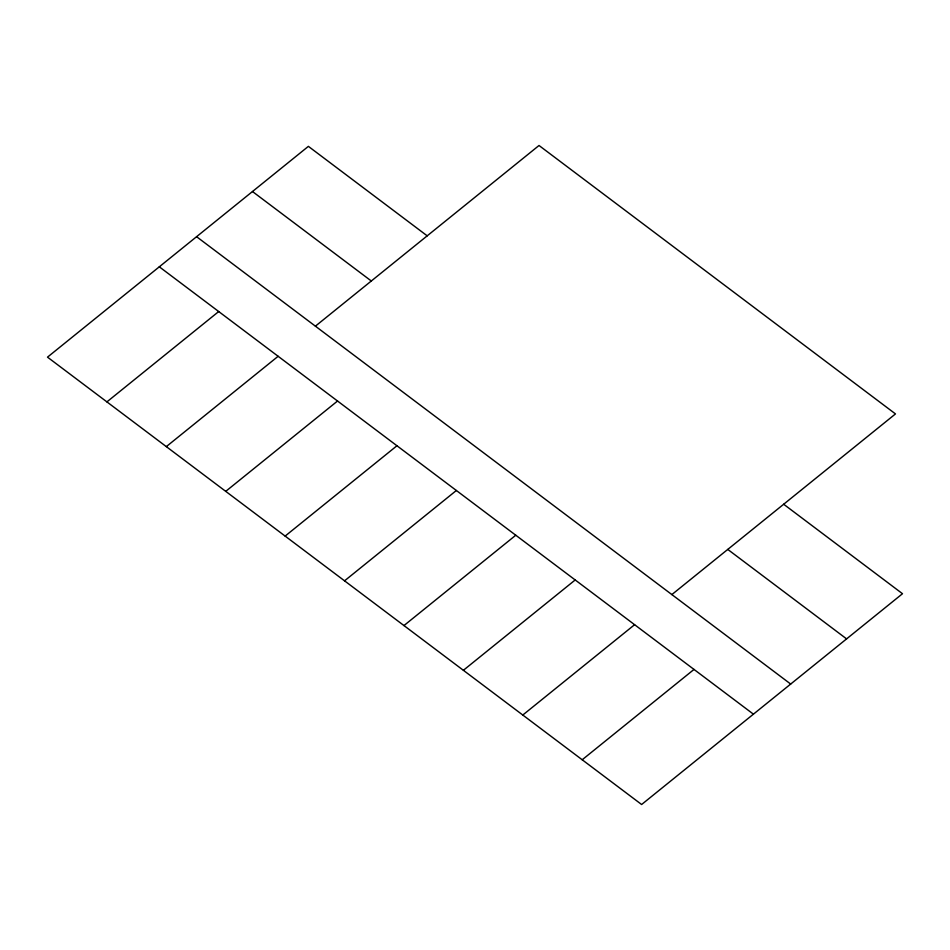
<?xml version="1.0" encoding="UTF-8"?>
<svg xmlns="http://www.w3.org/2000/svg" width="950" height="950" viewBox="0 0 950 950"><rect width="100%" height="100%" fill="white"/><g stroke="black" fill="none" stroke-linecap="round" stroke-linejoin="round"><path stroke-width="1.43" d="M106.911 401.886L218.714 311.541M166.321 446.619L278.136 356.286M315.4 326.171L539.018 145.493L895.482 413.915L671.864 594.581M225.732 491.352L337.547 401.019M285.142 536.085L396.957 445.752M344.553 580.83L456.368 490.485M403.964 625.563L515.779 535.23M463.386 670.296L575.189 579.963M522.797 715.029L634.6 624.696M582.207 759.762L694.011 669.429M427.203 235.838L308.382 146.359L47.5 357.152L641.618 804.508L902.5 593.714L783.679 504.248M252.486 191.532L371.308 280.998M727.771 549.421L846.592 638.887M196.579 236.692L790.697 684.059M159.303 266.808L753.421 714.163"/></g></svg>
